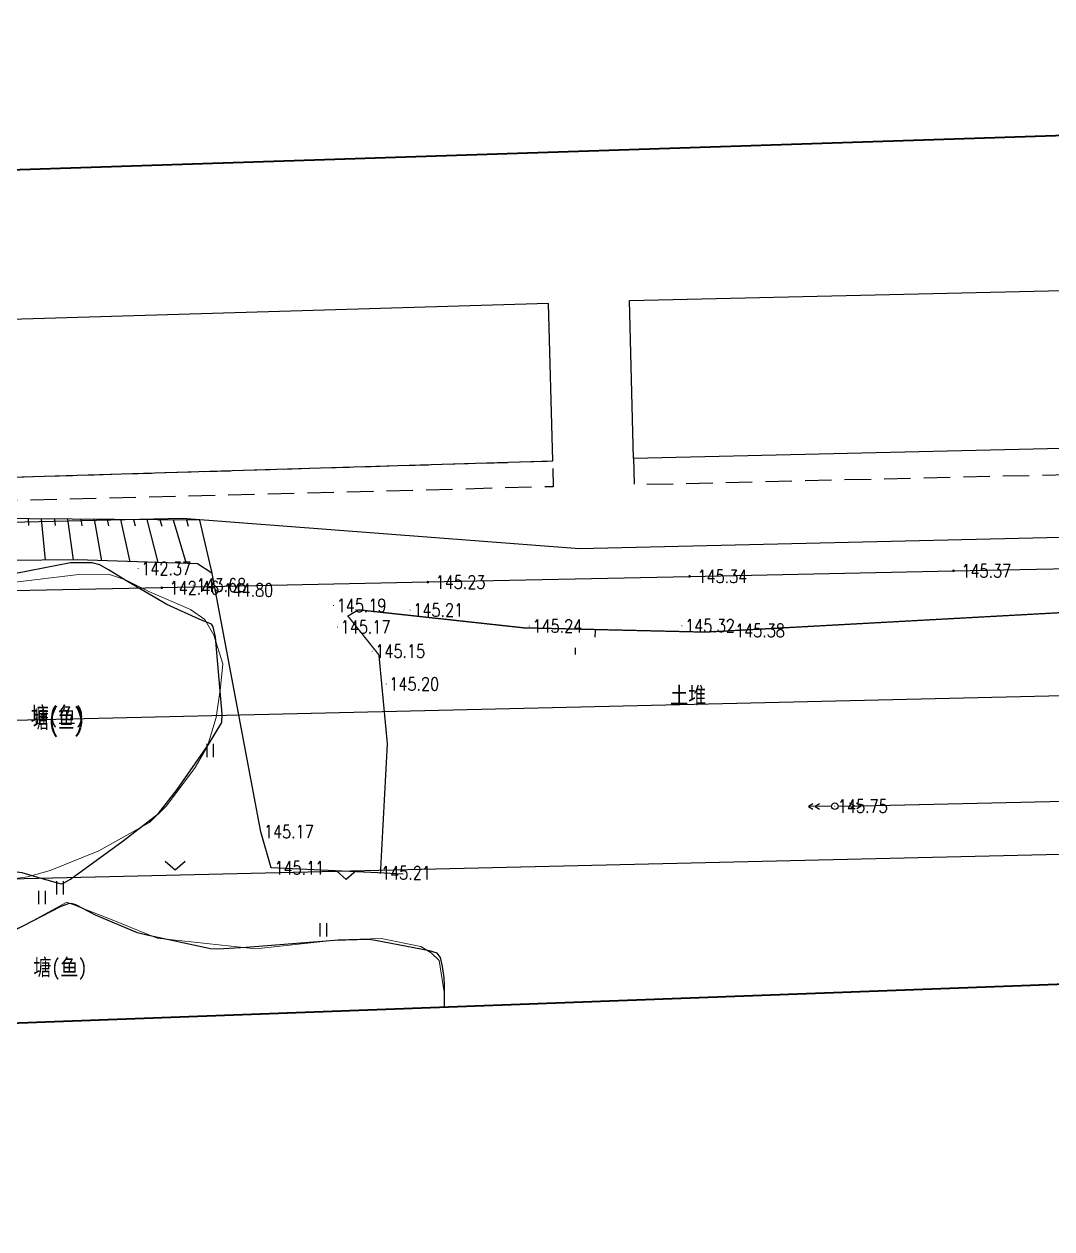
# Model space of a CAD drawing. Extents: x 529262 to 576451, y 2694391 to 2717535.
# Drawn here: x 564812.6 to 564890.5, y 2709312.5 to 2709403.8 of the extents above; entities that cross this region are included whole.
import ezdxf
from ezdxf.enums import TextEntityAlignment as Align
from ezdxf.xclip import XClip

# ---------------------------------------------------------------- set-up
doc = ezdxf.new("R2010")
doc.units = 0
doc.header["$XCLIPFRAME"] = 0
doc.linetypes.add('ACAD_ISO12W100', pattern=[22, 12, -3, 0.5, -3, 0.5, -3])
doc.linetypes.add('X5', pattern=[3, 2, -1])
for name, color, linetype in [('DLSS', 4, 'Continuous'), ('DMTZ', 8, 'Continuous'), ('GCD', 8, 'Continuous'), ('GXYZ', 8, 'Continuous'), ('JMD', 8, 'Continuous'), ('PP-COM', 7, 'Continuous'), ('RD-中线', 40, 'Continuous'), ('RD-红线', 7, 'Continuous'), ('ZBTZ', 8, 'Continuous'), ('污水管径标注_W10-', 202, 'Continuous')]:
    doc.layers.add(name, color=color, linetype=linetype)
doc.layers.add('SXSS', color=5, linetype='Continuous', lineweight=0)
doc.layers.add('控制界线1', color=30, linetype='ACAD_ISO12W100', lineweight=35)
doc.styles.add('HZ', font='rs.shx', dxfattribs={"width": 0.8, "bigfont": 'hztxt.shx'})
doc.styles.add('宋体', font='', dxfattribs={"width": 0.75})
doc.styles.get('宋体').set_extended_font_data('SimSun')
doc.linetypes.add('10421', pattern='A,2,[150,AAA.SHX,S=0.5,R=0,X=0,Y=0.5],1e-11', length=2)
doc.linetypes.add('10422', pattern='A,0.75,[150,AAA.SHX,S=0.5,R=0,X=0,Y=0.5],1.5,[177,AAA.SHX,S=1,R=0,X=0,Y=0.4],0.75', length=3)
doc.linetypes.add('1161', pattern='A,0,[149,AAA.SHX,S=0.15,R=0,X=0,Y=0],-1.6', length=1.6)

# ---------------------------------------------------------------- blocks, each defined once
blk = doc.blocks.new('A$C19FD0107')
at = {"layer": 'RD-中线', "color": 8, "linetype": 'Continuous', "flags": 128}
blk.add_lwpolyline([(-5924.006, 14966.572), (-6250.714, 14958.895), (-6608.765, 14950.957)], dxfattribs=at)
at = {"layer": 'RD-红线', "color": 8, "linetype": 'Continuous', "flags": 128}
for points in [[(-5951.172, 14977.937), (-6143.328, 14973.422)], [(-6173.391, 14975.716), (-6223.359, 14974.542), (-6223.377, 14974.542)], [(-5950.935, 14953.936), (-6213.384, 14947.769)]]:
    blk.add_lwpolyline(points, dxfattribs=at)
at = {"layer": 'RD-红线', "color": 8}
blk.add_lwpolyline([(-6143.328, 14973.422), (-6173.391, 14975.716)], dxfattribs=at)
blk = doc.blocks.new('GC200')
at = {"linetype": 'Continuous', "const_width": 0.2, "flags": 128}
blk.add_lwpolyline([(-0.1, 0, 1), (0.1, 0, 1)], format="xyb", close=True, dxfattribs=at)
blk = doc.blocks.new('gc013a')
at = {"linetype": 'Continuous'}
blk.add_line((0.5, 0), (4, 0), dxfattribs=at)
at = {"linetype": 'Continuous', "flags": 128}
for points in [[(2.31, -0.4), (3, 0), (2.31, 0.4)], [(3.31, -0.4), (4, 0), (3.31, 0.4)]]:
    blk.add_lwpolyline(points, dxfattribs=at)
blk = doc.blocks.new('gc170')
at = {"color": 8, "linetype": 'Continuous'}
blk.add_circle((0, 0), 0.5, dxfattribs=at)
blk = doc.blocks.new('gc126')
at = {"color": 8}
for p, q in [((0, 0), (-1.5, 1.32)), ((1.5, 1.32), (0, 0))]:
    blk.add_line(p, q, dxfattribs=at)
blk = doc.blocks.new('gc121')
at = {"color": 8}
for p, q in [((-0.5, -1), (-0.5, 1)), ((0.5, -1), (0.5, 1))]:
    blk.add_line(p, q, dxfattribs=at)

msp = doc.modelspace()

# ---------------------------------------------------------------- linework, layer by layer
at = {"layer": 'DLSS', "linetype": 'Continuous', "const_width": 0.1, "flags": 128}
msp.add_lwpolyline([(564991.131, 2709364.975), (564986.939, 2709364.539), (564974.357, 2709362.285), (564956.965, 2709360.961), (564948.237, 2709362.745), (564934.239, 2709361.648), (564893.864, 2709359.334), (564864.214, 2709357.711), (564850.457, 2709358.035), (564837.928, 2709359.4), (564837.132, 2709358.923), (564839.479, 2709355.98), (564840.116, 2709349.26), (564839.591, 2709339.418)], dxfattribs=at)
at = {"layer": 'DMTZ'}
for p, q in [((564812.888, 2709366.29), (564812.923, 2709365.791)), ((564813.888, 2709366.283), (564814.177, 2709363.164)), ((564814.888, 2709366.276), (564814.945, 2709365.78)), ((564815.888, 2709366.27), (564816.317, 2709363.175)), ((564816.888, 2709366.263), (564816.967, 2709365.769)), ((564817.888, 2709366.256), (564818.455, 2709363.116)), ((564818.888, 2709366.249), (564818.986, 2709365.759)), ((564819.888, 2709366.243), (564820.593, 2709363.044)), ((564820.888, 2709366.236), (564821.004, 2709365.75)), ((564821.888, 2709366.229), (564822.732, 2709362.972)), ((564822.888, 2709366.222), (564823.022, 2709365.741)), ((564823.888, 2709366.216), (564824.87, 2709362.901)), ((564824.888, 2709366.209), (564825.029, 2709365.729)), ((564825.888, 2709366.202), (564826.812, 2709362.186)), ((564855.855, 2709357.826), (564855.831, 2709357.327)), ((564854.342, 2709356.526), (564854.338, 2709356.026))]:
    msp.add_line(p, q, dxfattribs=at)
at = {"layer": 'DMTZ', "linetype": 'Continuous', "flags": 128}
msp.add_lwpolyline([(564825.888, 2709366.202), (564809.768, 2709366.311), (564799.877, 2709365.274), (564797.326, 2709364.975), (564792.832, 2709364.973), (564787.176, 2709365.597), (564785.235, 2709365.67), (564784.191, 2709366.129)], dxfattribs=at)
at = {"layer": 'DMTZ', "linetype": '10421', "elevation": 142.738, "flags": 128}
msp.add_lwpolyline([(564804.257, 2709346.513), (564804.174, 2709346.047), (564803.296, 2709342.898), (564803.209, 2709342.364), (564803.589, 2709341.593), (564804.514, 2709340.353), (564804.929, 2709339.784), (564805.291, 2709339.372), (564805.591, 2709339.271), (564807.61, 2709339.008), (564808.168, 2709338.98), (564808.989, 2709339.186), (564810.003, 2709339.481), (564810.344, 2709339.472), (564811.687, 2709339.591), (564812.055, 2709339.556), (564812.417, 2709339.504), (564813.862, 2709339.069), (564815.398, 2709338.658), (564815.588, 2709338.702), (564816.099, 2709338.999), (564820.099, 2709341.895), (564822.75, 2709343.957), (564824.197, 2709345.799), (564826.567, 2709349.202), (564827.569, 2709350.869), (564827.59, 2709351.484), (564827.1, 2709357.32), (564826.92, 2709358.1), (564826.784, 2709358.302), (564825.865, 2709358.682), (564823.395, 2709359.803), (564820.432, 2709361.548), (564818.977, 2709362.431), (564818.329, 2709362.806), (564817.755, 2709362.951), (564816.107, 2709362.95), (564806.749, 2709361.143), (564805.119, 2709360.81), (564804.251, 2709360.462), (564803.811, 2709360.081), (564803.742, 2709359.894), (564804.046, 2709354.03), (564804.202, 2709350.639), (564804.269, 2709347.028), (564804.257, 2709346.513)], dxfattribs=at)
at = {"layer": 'DMTZ', "linetype": '10421', "flags": 128}
msp.add_lwpolyline([(564841.324, 2709339.371), (564839.399, 2709339.468), (564831.323, 2709339.854), (564830.533, 2709342.592), (564826.803, 2709362.438)], dxfattribs=at)
at = {"layer": 'DMTZ', "linetype": '10422', "elevation": 142.835, "flags": 128}
msp.add_lwpolyline([(564844.425, 2709329.291), (564844.435, 2709329.342), (564844.459, 2709330.99), (564844.411, 2709331.516), (564844.292, 2709332.375), (564844.149, 2709333.067), (564843.893, 2709333.39), (564843.313, 2709333.569), (564839.229, 2709334.357), (564838.683, 2709334.424), (564836.124, 2709334.346), (564829.431, 2709333.833), (564827.275, 2709333.704), (564826.713, 2709333.734), (564821.783, 2709334.783), (564821.177, 2709334.939), (564817.998, 2709336.268), (564816.515, 2709337.056), (564816.176, 2709337.155), (564815.923, 2709337.141), (564815.312, 2709336.907), (564812.492, 2709335.449), (564806.362, 2709332.521)], dxfattribs=at)
at = {"layer": 'GXYZ', "linetype": 'Continuous'}
msp.add_line((564876.022, 2709344.564), (564972.597, 2709346.749), dxfattribs=at)
at = {"layer": 'JMD', "linetype": 'Continuous', "flags": 128}
for points in [[(564951.488, 2709384.975), (564951.786, 2709373.029), (564858.763, 2709370.873), (564858.465, 2709382.819)], [(564786.926, 2709380.666), (564787.261, 2709368.707), (564852.66, 2709370.673), (564852.335, 2709382.604)]]:
    msp.add_lwpolyline(points, close=True, dxfattribs=at)
at = {"layer": 'JMD', "linetype": 'X5', "flags": 128}
msp.add_lwpolyline([(564858.761, 2709370.923), (564858.81, 2709368.885), (564951.835, 2709371.059), (564951.786, 2709373.029)], dxfattribs=at)
msp.add_lwpolyline([(564787.261, 2709368.707), (564852.66, 2709370.673), (564852.671, 2709368.722), (564787.372, 2709367.031)], close=True, dxfattribs=at)
at = {"layer": 'SXSS', "color": 8, "linetype": '10421', "flags": 128}
msp.add_lwpolyline([(564805.481, 2709360.705), (564804.819, 2709360.528), (564804.335, 2709360.187), (564804.212, 2709359.384), (564804.558, 2709351.884), (564804.351, 2709349.145), (564803.268, 2709342.645), (564803.508, 2709341.709), (564804.198, 2709340.444), (564804.851, 2709339.668), (564805.923, 2709339.1), (564807.278, 2709338.936), (564811.187, 2709338.945), (564812.84, 2709339.177), (564814.557, 2709339.653), (564818.244, 2709341.135), (564822.095, 2709343.295), (564823.388, 2709344.561), (564825.544, 2709347.449), (564826.494, 2709349.084), (564827.138, 2709351.235), (564827.485, 2709353.521), (564827.644, 2709355.313), (564826.976, 2709357.484), (564826.288, 2709358.672), (564825.188, 2709359.422), (564822.045, 2709360.787), (564820.27, 2709361.674), (564818.992, 2709362.099), (564816.732, 2709362.071), (564806.848, 2709360.877)], close=True, dxfattribs=at)
at = {"layer": 'SXSS', "color": 8, "linetype": '10422', "flags": 128}
msp.add_lwpolyline([(564844.432, 2709330.452), (564844.045, 2709332.835), (564843.442, 2709333.419), (564842.652, 2709333.908), (564839.658, 2709334.506), (564836.401, 2709334.404), (564830.147, 2709333.713), (564822.681, 2709334.536), (564819.264, 2709335.923), (564815.82, 2709337.264), (564810.19, 2709334.196), (564804.752, 2709331.886), (564801.895, 2709330.92), (564801.011, 2709330.41), (564800.537, 2709329.473), (564799.966, 2709327.636)], dxfattribs=at)
at = {"layer": 'ZBTZ', "linetype": '1161', "flags": 128}
msp.add_lwpolyline([(564826.812, 2709362.186), (564825.719, 2709362.872), (564816.64, 2709363.177), (564811.264, 2709363.148), (564806.135, 2709362.897), (564800.359, 2709362.162), (564798.568, 2709362.02), (564796.855, 2709362.201), (564794.423, 2709362.926), (564793.488, 2709363.073), (564792.395, 2709363.04), (564789.684, 2709362.499), (564788.301, 2709362.304), (564786.688, 2709362.626), (564784.881, 2709363.366), (564783.829, 2709363.977), (564783.11, 2709364.603)], dxfattribs=at)
at = {"layer": '控制界线1', "color": 252, "linetype": 'Continuous', "flags": 128}
msp.add_lwpolyline([(564395.261, 2709379.068), (565147.729, 2709403.763), (565152.04, 2709340.742), (564393.606, 2709312.51)], close=True, dxfattribs=at)
at = {"layer": '污水管径标注_W10-'}
msp.add_lwpolyline([(564663.23, 2709357.761), (564683.054, 2709358.175), (564703.05, 2709358.592), (564723.217, 2709359.013), (564743.041, 2709359.427), (564763.037, 2709359.844), (564783.204, 2709360.265), (564803.028, 2709360.679), (564823.024, 2709361.096), (564843.191, 2709361.517), (564863.015, 2709361.931), (564883.011, 2709362.349), (564903.178, 2709362.769), (564923.002, 2709363.183), (564942.998, 2709363.601), (564963.165, 2709364.022), (564982.989, 2709364.435), (565002.985, 2709364.853), (565023.152, 2709365.274), (565042.976, 2709365.688), (565062.972, 2709366.105), (565083.138, 2709366.526)], dxfattribs=at)

# ---------------------------------------------------------------- block references
at = {"layer": 'GCD', "linetype": 'Continuous'}
ref = msp.add_blockref('GC200', (564821.231, 2709362.523, 142.371), dxfattribs=dict(at, xscale=0.1999999999534339, yscale=0.1999999999534339, zscale=0.1999999999534339))
ref.add_attrib('height', '142.37', dxfattribs={"linetype": 'Continuous', "height": 1, "style": 'HZ', "width": 0.8}).set_placement((564821.471, 2709362.523, 142.371), align=Align.MIDDLE_LEFT)
ref = msp.add_blockref('GC200', (564843.178, 2709361.498, 145.23), dxfattribs=dict(at, xscale=0.5, yscale=0.5, zscale=0.5))
ref.add_attrib('height', '145.23', dxfattribs={"linetype": 'Continuous', "height": 1, "style": 'HZ', "width": 0.8}).set_placement((564843.778, 2709361.498, 145.23), align=Align.MIDDLE_LEFT)
ref = msp.add_blockref('GC200', (564863.016, 2709361.932, 145.34), dxfattribs=dict(at, xscale=0.5, yscale=0.5, zscale=0.5))
ref.add_attrib('height', '145.34', dxfattribs={"linetype": 'Continuous', "height": 1, "style": 'HZ', "width": 0.8}).set_placement((564863.616, 2709361.932, 145.34), align=Align.MIDDLE_LEFT)
ref = msp.add_blockref('GC200', (564883.017, 2709362.354, 145.37), dxfattribs=dict(at, xscale=0.5, yscale=0.5, zscale=0.5))
ref.add_attrib('height', '145.37', dxfattribs={"linetype": 'Continuous', "height": 1, "style": 'HZ', "width": 0.8}).set_placement((564883.617, 2709362.354, 145.37), align=Align.MIDDLE_LEFT)
ref = msp.add_blockref('GC200', (564823.017, 2709361.067, 142.46), dxfattribs=dict(at, xscale=0.5, yscale=0.5, zscale=0.5))
ref.add_attrib('height', '142.46', dxfattribs={"linetype": 'Continuous', "height": 1, "style": 'HZ', "width": 0.8}).set_placement((564823.617, 2709361.067, 142.46), align=Align.MIDDLE_LEFT)
ref = msp.add_blockref('GC200', (564825.409, 2709361.263, 143.676), dxfattribs=dict(at, xscale=0.1999999999534339, yscale=0.1999999999534339, zscale=0.1999999999534339))
ref.add_attrib('height', '143.68', dxfattribs={"linetype": 'Continuous', "height": 1, "style": 'HZ', "width": 0.8}).set_placement((564825.649, 2709361.263, 143.676), align=Align.MIDDLE_LEFT)
ref = msp.add_blockref('GC200', (564827.455, 2709360.899, 144.802), dxfattribs=dict(at, xscale=0.1999999999534339, yscale=0.1999999999534339, zscale=0.1999999999534339))
ref.add_attrib('height', '144.80', dxfattribs={"linetype": 'Continuous', "height": 1, "style": 'HZ', "width": 0.8}).set_placement((564827.695, 2709360.899, 144.802), align=Align.MIDDLE_LEFT)
ref = msp.add_blockref('GC200', (564836.038, 2709359.725, 145.185), dxfattribs=dict(at, xscale=0.1999999999534339, yscale=0.1999999999534339, zscale=0.1999999999534339))
ref.add_attrib('height', '145.19', dxfattribs={"linetype": 'Continuous', "height": 1, "style": 'HZ', "width": 0.8}).set_placement((564836.278, 2709359.725, 145.185), align=Align.MIDDLE_LEFT)
ref = msp.add_blockref('GC200', (564841.847, 2709359.383, 145.205), dxfattribs=dict(at, xscale=0.1999999999534339, yscale=0.1999999999534339, zscale=0.1999999999534339))
ref.add_attrib('height', '145.21', dxfattribs={"linetype": 'Continuous', "height": 1, "style": 'HZ', "width": 0.8}).set_placement((564842.087, 2709359.383, 145.205), align=Align.MIDDLE_LEFT)
ref = msp.add_blockref('GC200', (564836.34, 2709358.1, 145.171), dxfattribs=dict(at, xscale=0.1999999999534339, yscale=0.1999999999534339, zscale=0.1999999999534339))
ref.add_attrib('height', '145.17', dxfattribs={"linetype": 'Continuous', "height": 1, "style": 'HZ', "width": 0.8}).set_placement((564836.58, 2709358.1, 145.171), align=Align.MIDDLE_LEFT)
ref = msp.add_blockref('GC200', (564850.873, 2709358.17, 145.238), dxfattribs=dict(at, xscale=0.1999999999534339, yscale=0.1999999999534339, zscale=0.1999999999534339))
ref.add_attrib('height', '145.24', dxfattribs={"linetype": 'Continuous', "height": 1, "style": 'HZ', "width": 0.8}).set_placement((564851.113, 2709358.17, 145.238), align=Align.MIDDLE_LEFT)
ref = msp.add_blockref('GC200', (564862.441, 2709358.196, 145.317), dxfattribs=dict(at, xscale=0.1999999999534339, yscale=0.1999999999534339, zscale=0.1999999999534339))
ref.add_attrib('height', '145.32', dxfattribs={"linetype": 'Continuous', "height": 1, "style": 'HZ', "width": 0.8}).set_placement((564862.681, 2709358.196, 145.317), align=Align.MIDDLE_LEFT)
ref = msp.add_blockref('GC200', (564866.227, 2709357.836, 145.382), dxfattribs=dict(at, xscale=0.1999999999534339, yscale=0.1999999999534339, zscale=0.1999999999534339))
ref.add_attrib('height', '145.38', dxfattribs={"linetype": 'Continuous', "height": 1, "style": 'HZ', "width": 0.8}).set_placement((564866.467, 2709357.836, 145.382), align=Align.MIDDLE_LEFT)
ref = msp.add_blockref('GC200', (564838.966, 2709356.262, 145.148), dxfattribs=dict(at, xscale=0.1999999999534339, yscale=0.1999999999534339, zscale=0.1999999999534339))
ref.add_attrib('height', '145.15', dxfattribs={"linetype": 'Continuous', "height": 1, "style": 'HZ', "width": 0.8}).set_placement((564839.206, 2709356.262, 145.148), align=Align.MIDDLE_LEFT)
ref = msp.add_blockref('GC200', (564840.028, 2709353.781, 145.199), dxfattribs=dict(at, xscale=0.1999999999534339, yscale=0.1999999999534339, zscale=0.1999999999534339))
ref.add_attrib('height', '145.20', dxfattribs={"linetype": 'Continuous', "height": 1, "style": 'HZ', "width": 0.8}).set_placement((564840.268, 2709353.781, 145.199), align=Align.MIDDLE_LEFT)
ref = msp.add_blockref('GC200', (564874.019, 2709344.522, 145.752), dxfattribs=dict(at, xscale=0.1999999999534339, yscale=0.1999999999534339, zscale=0.1999999999534339))
ref.add_attrib('height', '145.75', dxfattribs={"linetype": 'Continuous', "height": 1, "style": 'HZ', "width": 0.8}).set_placement((564874.259, 2709344.522, 145.752), align=Align.MIDDLE_LEFT)
ref = msp.add_blockref('GC200', (564830.529, 2709342.595, 145.168), dxfattribs=dict(at, xscale=0.1999999999534339, yscale=0.1999999999534339, zscale=0.1999999999534339))
ref.add_attrib('height', '145.17', dxfattribs={"linetype": 'Continuous', "height": 1, "style": 'HZ', "width": 0.8}).set_placement((564830.769, 2709342.595, 145.168), align=Align.MIDDLE_LEFT)
ref = msp.add_blockref('GC200', (564831.319, 2709339.857, 145.113), dxfattribs=dict(at, xscale=0.1999999999534339, yscale=0.1999999999534339, zscale=0.1999999999534339))
ref.add_attrib('height', '145.11', dxfattribs={"linetype": 'Continuous', "height": 1, "style": 'HZ', "width": 0.8}).set_placement((564831.559, 2709339.857, 145.113), align=Align.MIDDLE_LEFT)
ref = msp.add_blockref('GC200', (564839.401, 2709339.484, 145.212), dxfattribs=dict(at, xscale=0.1999999999534339, yscale=0.1999999999534339, zscale=0.1999999999534339))
ref.add_attrib('height', '145.21', dxfattribs={"linetype": 'Continuous', "height": 1, "style": 'HZ', "width": 0.8}).set_placement((564839.641, 2709339.484, 145.212), align=Align.MIDDLE_LEFT)
at = {"layer": 'GXYZ', "linetype": 'Continuous'}
for xscale, yscale, rotation in [(0.500000000010161, 0.500000000010161, 180.3918859061672), (0.4999999999815318, 0.4999999999815318, 1.295831611673101)]:
    msp.add_blockref('gc013a', (564874.023, 2709344.519), dxfattribs=dict(at, xscale=xscale, yscale=yscale, rotation=rotation))
at = {"layer": 'GXYZ', "linetype": 'Continuous', "xscale": 0.5, "yscale": 0.5}
msp.add_blockref('gc170', (564874.023, 2709344.519), dxfattribs=at)
at = {"layer": 'PP-COM'}
ref = msp.add_blockref('A$C19FD0107', (570997.993, 2694390.603), dxfattribs=at)
XClip(ref).set_block_clipping_path([(-9366.4383134884, 14428.6043910822), (-3328.4480743363, 17452.7484863754)])
at = {"layer": 'ZBTZ', "linetype": 'Continuous', "xscale": 0.5, "yscale": 0.5}
for name, p in [('gc121', (564826.705, 2709348.74)), ('gc126', (564824.039, 2709339.672)), ('gc126', (564837.002, 2709338.962)), ('gc121', (564815.324, 2709338.347)), ('gc121', (564813.963, 2709337.616)), ('gc121', (564835.27, 2709335.156))]:
    msp.add_blockref(name, p, dxfattribs=at)

# ---------------------------------------------------------------- texts
at = {"layer": 'DMTZ', "linetype": 'Continuous', "style": '宋体', "width": 0.8}
msp.add_text('土堆', height=1.25, dxfattribs=at).set_placement((564862.915, 2709352.941), align=Align.MIDDLE)
at = {"layer": 'SXSS', "color": 8, "linetype": '10421', "width": 0.8}
for height, style, p in [(1.25, '宋体', (564815.141, 2709351.357)), (1.5, 'HZ', (564815.189, 2709350.949))]:
    msp.add_text('塘(鱼)', height=height, dxfattribs=dict(at, style=style)).set_placement(p, align=Align.MIDDLE)
at = {"layer": 'SXSS', "color": 8, "linetype": 'Continuous', "style": '宋体', "width": 0.8}
msp.add_text('塘(鱼)', height=1.25, dxfattribs=at).set_placement((564815.335, 2709332.26), align=Align.MIDDLE)

doc.saveas('drawing.dxf')
